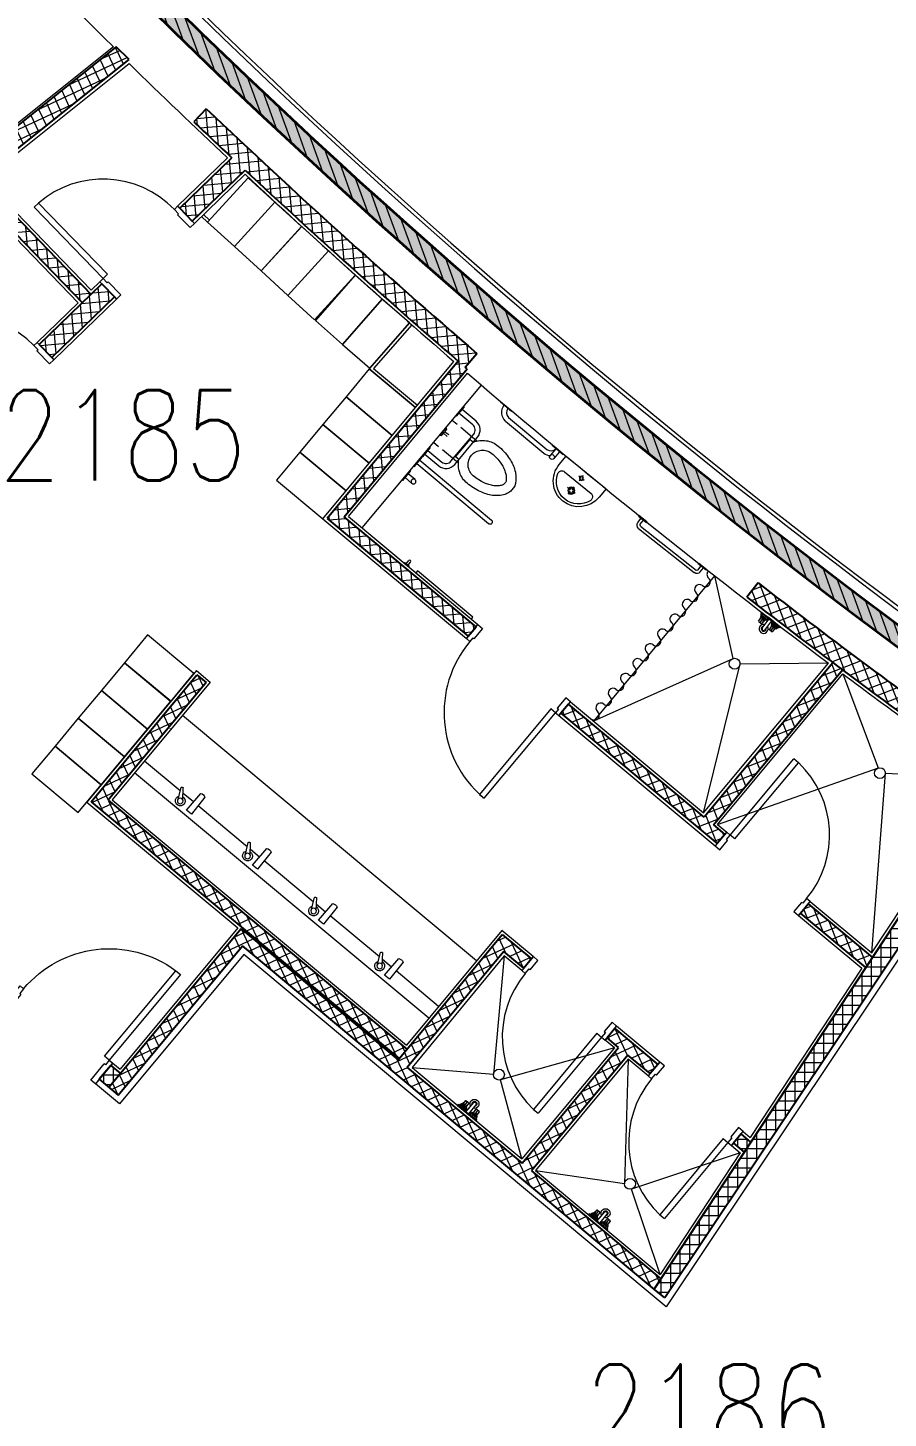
# Model space of a CAD drawing. Header units: inches. Extents: x 342932 to 557958, y 80625 to 242727.
# Drawn here: x 375335 to 382475, y 115124 to 126653 of the extents above; entities that cross this region are included whole.
import ezdxf
from ezdxf.enums import TextEntityAlignment as Align

# ---------------------------------------------------------------- set-up
doc = ezdxf.new("R2010")
doc.units = ezdxf.units.IN
doc.header["$MEASUREMENT"] = 0
for name, color, linetype, lineweight in [('First Floor$0$A-G250-G-Walls-Precast-Concrete', 251, 'Continuous', 35), ('First Floor$0$A-G250-M-Walls-Blockwork', 7, 'Continuous', 25), ('First Floor$0$A-G252-H-Internal-Walls', 251, 'Continuous', 9), ('First Floor$0$A-G262-H-Precast-Panel', 251, 'Continuous', 5), ('First Floor$0$A-G312-M-Wall-Cladding-Panel', 7, 'Continuous', 9), ('First Floor$0$A-G312-M-Wall-Finish-Plaster', 7, 'Continuous', 15), ('First Floor$0$A-G322-M-Door', 251, 'Continuous', 15), ('First Floor$0$A-G44-G-Fittings-Sanitary', 251, 'Continuous', 15), ('First Floor$0$Z-Z001-S-Room-Name-Identification-250', 7, 'Continuous', 15), ('I-FURN-LOCKER', 9, 'Continuous', 15)]:
    doc.layers.add(name, color=color, linetype=linetype, lineweight=lineweight)
doc.styles.add('First Floor$0$Tag-RomanS', font='romans.shx', dxfattribs={"width": 0.8})
pattern_1 = [(95, (361382.11, 239676.52), (-79.072954, -6.917987), []), (185, (361382.11, 239676.52), (6.917987, -79.072954), [])]
pattern_2 = [(291.250004, (361382.11, 239676.52), (73.978123, 28.768524), []), (21.250004, (361382.11, 239676.52), (-28.768524, 73.978123), [])]
pattern_3 = [(90, (361382.11, 239676.52), (-79.375, 7e-15), []), (180, (361382.11, 239676.52), (-7e-15, -79.375), [])]
pattern_4 = [(25, (361382.11, 239676.52), (-33.545325, 71.93818), []), (115, (361382.11, 239676.52), (-71.93818, -33.545325), [])]

# ---------------------------------------------------------------- blocks, each defined once
blk = doc.blocks.new('First Floor$0$Faucet-Top')
blk.add_lwpolyline([(-181, 23), (0, 27), (0, -27), (-181, -23, -0.29963), (-181, 23)], format="xyb")
blk = doc.blocks.new('First Floor$0$d1000-225A')
at = {"layer": 'First Floor$0$A-G322-M-Door'}
for p, q in [((38, 225), (38, 175)), ((38, 175), (50, 175)), ((962, 175), (950, 175)), ((962, 225), (962, 175))]:
    blk.add_line(p, q, dxfattribs=at)
blk.add_lwpolyline([(88, 1149), (38, 1149), (38, 225), (88, 225)], close=True, dxfattribs=at)
for points in [[(38, 225), (0, 225), (0, 0), (50, 0), (50, 175)], [(950, 175), (950, 0), (1000, 0), (1000, 225), (962, 225)]]:
    blk.add_lwpolyline(points, dxfattribs=at)
blk.add_arc((36, 224), 926, 0.0609, 86.7532, dxfattribs=at)
blk = doc.blocks.new('First Floor$0$d1000-150')
at = {"layer": 'First Floor$0$A-G322-M-Door'}
for points in [[(-950, -112), (-962, -112), (-962, -150), (-1000, -150), (-1000, 0), (-950, 0), (-950, -112)], [(-50, -112), (-38, -112), (-38, -150), (0, -150), (0, 0), (-50, 0), (-50, -112)]]:
    blk.add_lwpolyline(points, dxfattribs=at)
blk.add_lwpolyline([(-88, -1074), (-38, -1074), (-38, -150), (-88, -150)], close=True, dxfattribs=at)
blk.add_arc((-38, -150), 924, 180.0034, 269.2476, dxfattribs=at)
blk = doc.blocks.new('First Floor$0$d900-200')
at = {"layer": 'First Floor$0$A-G322-M-Door'}
for p, q in [((38, 200), (38, 1022)), ((88, 1022), (38, 1022)), ((88, 200), (88, 1022)), ((88, 200), (38, 200))]:
    blk.add_line(p, q, dxfattribs=at)
for points in [[(50, 150), (38, 150), (38, 200), (0, 200), (0, 0), (50, 0)], [(850, 150), (850, 0), (900, 0), (900, 200), (862, 200), (862, 150)]]:
    blk.add_lwpolyline(points, close=True, dxfattribs=at)
blk.add_arc((38, 200), 824, 0, 86.5212, dxfattribs=at)
blk = doc.blocks.new('First Floor$0$d900-150')
at = {"layer": 'First Floor$0$A-G322-M-Door'}
for p, q in [((38, 150), (38, 972)), ((88, 972), (38, 972)), ((88, 150), (88, 972)), ((88, 150), (38, 150))]:
    blk.add_line(p, q, dxfattribs=at)
for points in [[(50, 100), (38, 100), (38, 150), (0, 150), (0, 0), (50, 0)], [(850, 100), (850, 0), (900, 0), (900, 150), (862, 150), (862, 100)]]:
    blk.add_lwpolyline(points, close=True, dxfattribs=at)
blk.add_arc((38, 150), 824, 0, 86.5212, dxfattribs=at)
blk = doc.blocks.new('First Floor$0$SHOWER HEADS')
at = {"color": 0}
for p, q in [((-100, -8, 0), (-100, 0, 0)), ((-100, 0, 0), (100, 0, 0)), ((-14, -8, 0), (-100, -8, 0)), ((-89, -19, 0), (-23, -19, 0)), ((-26, -25, 0), (-85, -25, 0)), ((-77, -34, 0), (-73, -72, 0)), ((-70, -34, 0), (-73, -72, 0)), ((-69, -76, 0), (-73, -72, 0)), ((-69, -76, 0), (-44, -76, 0)), ((-61, -76, 0), (-56, -72, 0)), ((-60, -34, 0), (-56, -72, 0)), ((-53, -34, 0), (-56, -72, 0)), ((-52, -76, 0), (-56, -72, 0)), ((-44, -76, 0), (-39, -72, 0)), ((-43, -34, 0), (-39, -72, 0)), ((-36, -34, 0), (-39, -72, 0)), ((-23, -19, 0), (-23, -22, 0)), ((-14, -103, 0), (-14, -5, 0)), ((-14, -5, 0), (-14, -9, 0)), ((-14, -5, 0), (14, -5, 0)), ((-10, -5, 0), (10, -5, 0)), ((14, -103, 0), (14, -5, 0)), ((14, -5, 0), (14, -9, 0)), ((14, -8, 0), (100, -8, 0)), ((23, -19, 0), (23, -22, 0)), ((89, -19, 0), (23, -19, 0)), ((26, -25, 0), (85, -25, 0)), ((36, -34, 0), (39, -72, 0)), ((43, -34, 0), (39, -72, 0)), ((44, -76, 0), (39, -72, 0)), ((69, -76, 0), (44, -76, 0)), ((52, -76, 0), (56, -72, 0)), ((53, -34, 0), (56, -72, 0)), ((60, -34, 0), (56, -72, 0)), ((61, -76, 0), (56, -72, 0)), ((69, -76, 0), (73, -72, 0)), ((70, -34, 0), (73, -72, 0)), ((77, -34, 0), (73, -72, 0)), ((100, -8, 0), (100, 0, 0))]:
    blk.add_line(p, q, dxfattribs=at)
at = {"color": 0, "elevation": 0}
for points in [[(25, 0), (-25, 0), (-25, -5), (25, -5)], [(-83, -25), (-29, -25), (-29, -34), (-83, -34)], [(83, -25), (29, -25), (29, -34), (83, -34)]]:
    blk.add_lwpolyline(points, close=True, dxfattribs=at)
for points in [[(-99, -8), (-99, -9, -0.394056), (-89, -19), (-89, -22, 0.414214), (-87, -25), (-27, -25)], [(99, -8), (99, -9, 0.394056), (89, -19), (89, -22, -0.414214), (87, -25), (27, -25)]]:
    blk.add_lwpolyline(points, format="xyb", dxfattribs=at)
at = {"color": 0}
for centre, radius, start, end in [((0, -99, 0), 37.5, 111.177, 68.8229), ((-26, -22, 0), 2.74, 270, 0), ((-13, -19, 0), 10.3, 93.9711, 180), ((0, -99, 0), 20, 132.6365, 47.3634), ((0, -99, 0), 14, 195.1741, 344.826), ((13, -19, 0), 10.3, 0, 86.0289), ((26, -22, 0), 2.74, 180, 270)]:
    blk.add_arc(centre, radius, start, end, dxfattribs=at)
blk = doc.blocks.new('First Floor$0$soap dispenser')
at = {"layer": 'First Floor$0$A-G44-G-Fittings-Sanitary'}
for p, q in [((-28, -14), (-132, 66)), ((0, 31), (-119, 88))]:
    blk.add_line(p, q, dxfattribs=at)
blk.add_circle((0, 0), 31.3, dxfattribs=at)
for centre, radius, start, end in [((-116, 71), 17.1, 99.4484, 197.6935), ((0, 0), 54.6, 173.7499, 123.392)]:
    blk.add_arc(centre, radius, start, end, dxfattribs=at)
blk = doc.blocks.new('First Floor$0$Grab Bar-Top')
for p, q in [((-20, 79), (-20, 5)), ((20, 79), (20, 5))]:
    blk.add_line(p, q)
blk.add_lwpolyline([(-50, 5), (50, 5), (50, 0), (-50, 0)], close=True)
blk.add_circle((0, 79, 0), 20.1)
blk = doc.blocks.new('First Floor$0$Hand Rail-Top')
blk.add_lwpolyline([(20, 5), (20, 780, 1), (-20, 780), (-20, 5)], format="xyb")
blk.add_lwpolyline([(50, 0), (-50, 0), (-50, 5), (50, 5)], close=True)
blk = doc.blocks.new('First Floor$0$WC1-Top')
for p, q in [((-120, 268), (-120, 94)), ((120, 268), (120, 94)), ((-120, 54), (-120, 0)), ((-11, 54), (-7, 13)), ((7, 13), (11, 54)), ((120, 54), (120, 0))]:
    blk.add_line(p, q)
at = {"elevation": 0}
for points in [[(-94, 251), (-94, 215), (94, 215), (94, 251, 0.136498), (172, 325, 0.136498), (201, 429, 0.031676), (197, 494, 0.031676), (184, 557, 0.038178), (167, 608, 0.038178), (142, 656, 0.053416), (110, 696, 0.053415), (71, 729, 0.073292), (37, 745, 0.0875), (0, 750, 0.07329), (-37, 745, 0.073292), (-71, 729, 0.053415), (-110, 696, 0.026689), (-127, 677, 0.026689), (-142, 656, 0.038178), (-167, 608, 0.038178), (-184, 557, 0.031676), (-197, 494, 0.031676), (-201, 429, 0.136498), (-172, 325, 0.136498), (-94, 251, 0.999995)], [(0, 308, 0.414214), (120, 429, 0.063415), (107, 537, 0.038178), (93, 576, 0.038178), (74, 613, 0.053415), (53, 640, 0.053415), (27, 662, 0.073291), (14, 668, 0.07329), (0, 670, 0.073292), (-14, 668, 0.07329), (-27, 662, 0.053417), (-53, 640, 0.053413), (-74, 613, 0.03818), (-93, 576, 0.038176), (-107, 537, 0.031678), (-117, 483, 0.031674), (-120, 429, 0.414216), (0, 308, -0.000002)]]:
    blk.add_lwpolyline(points, format="xyb", dxfattribs=at)
for points in [[(-241, 5), (-241, 156, -0.198912), (-214, 223, -0.198912), (-147, 250), (147, 250, -0.198912), (214, 223, -0.198912), (241, 156), (241, 5)], [(-201, 5), (-201, 156, -0.198912), (-185, 194, -0.198912), (-147, 210), (147, 210, -0.198912), (185, 194, -0.198912), (201, 156), (201, 5)]]:
    blk.add_lwpolyline(points, format="xyb")
for points in [[(-171, 5), (-271, 5), (-271, 0), (-171, 0)], [(-33, 13), (33, 13), (40, 0), (-40, 0)], [(171, 5), (271, 5), (271, 0), (171, 0)]]:
    blk.add_lwpolyline(points, close=True)
blk = doc.blocks.new('First Floor$0$WB-Top')
for p, q in [((0, 233), (0, 203)), ((-10, 193), (-40, 193)), ((0, 184), (0, 153)), ((40, 193), (10, 193)), ((-6, 61), (-29, 61)), ((0, 89), (0, 66)), ((0, 54), (0, 32)), ((28, 61), (6, 61))]:
    blk.add_line(p, q)
at = {"ltscale": 0.02}
for points in [[(-214, 0), (214, 0), (214, 89, 0.411647), (0, 305, 0.42194), (-214, 89), (-214, 0)], [(-142, 108), (142, 108, 0.239095), (170, 122, 0.159338), (177, 143, 0.07683), (176, 154, 0.326978), (0, 283, 0.326978), (-176, 154, 0.07683), (-177, 143, 0.159338), (-170, 122, 0.239095), (-142, 108)]]:
    blk.add_lwpolyline(points, format="xyb", dxfattribs=at)
for centre, radius in [((0, 193), 28.7), ((0, 193), 20), ((0, 61), 17.2)]:
    blk.add_circle(centre, radius)
blk = doc.blocks.new('First Floor$0$Towel Rail-Grab Bar-Top')
for p, q in [((-581, 6), (-581, 80, 0)), ((-541, 6), (-541, 80, 0)), ((-72, 100, 0), (-488, 100, 0)), ((-72, 60, 0), (-488, 60, 0))]:
    blk.add_line(p, q)
for points in [[(-619, 6), (-501, 6), (-501, 0), (-619, 0)], [(-59, 6), (59, 6), (59, 0), (-59, 0)]]:
    blk.add_lwpolyline(points, close=True)
blk.add_circle((-561, 80, 0), 20.1)
for centre, radius, start, end in [((-482, 1), 99.5, 93.3823, 126.5175), ((-481, 1), 59.6, 95.932, 174.5979), ((-78, 1), 99.5, 3.1797, 86.6177), ((-79, 1), 59.6, 5.4021, 84.068)]:
    blk.add_arc(centre, radius, start, end)
blk = doc.blocks.new('First Floor$0$TOWEL RAILS')
for p, q in [((15, -295, 0), (15, 295, 0)), ((40, -295), (40, 295)), ((50, 330, 0), (94, 330, 0)), ((50, 305, 0), (94, 305, 0)), ((99, 275, 0), (94, 275, 0)), ((50, -305, 0), (94, -305)), ((50, -330, 0), (94, -330, 0)), ((99, -275, 0), (94, -275, 0))]:
    blk.add_line(p, q)
at = {"elevation": 0}
for points in [[(94, 360), (94, 275), (99, 275), (99, 360)], [(94, -360), (94, -275), (99, -275), (99, -360)]]:
    blk.add_lwpolyline(points, close=True, dxfattribs=at)
for centre, radius, start, end in [((50, 295), 35, 90, 180), ((50, 295), 10, 90, 180), ((50, -295), 35, 180, 270), ((50, -295), 10, 180, 270)]:
    blk.add_arc(centre, radius, start, end)
blk = doc.blocks.new('First Floor$0$Mirror 600x600-top')
at = {"layer": 'First Floor$0$A-G44-G-Fittings-Sanitary'}
blk.add_lwpolyline([(-300, 0), (300, 0), (300, 20), (-300, 20)], close=True, dxfattribs=at)
blk = doc.blocks.new('First Floor$0$Towel Hook-Top')
at = {"layer": 'First Floor$0$A-G44-G-Fittings-Sanitary'}
for p, q in [((-10, 5), (-10, 40)), ((10, 5), (10, 40))]:
    blk.add_line(p, q, dxfattribs=at)
blk.add_lwpolyline([(22, 5), (-22, 5, 0.413426), (-25, 2), (-25, 0), (25, 0), (25, 2, 0.415001)], format="xyb", close=True, dxfattribs=at)
blk.add_arc((0, 40), 10, 0, 180, dxfattribs=at)
blk = doc.blocks.new('First Floor$0$tag-roomname')
at = {"lineweight": 18, "ltscale": 0.01, "style": 'First Floor$0$Tag-RomanS', "width": 0.8}
blk.add_attdef('ROOM_NO_2', text='', height=3, dxfattribs=at).set_placement((0, 1.612), align=Align.MIDDLE_CENTER)
at = {"linetype": 'ByBlock', "lineweight": 15, "ltscale": 0.01, "style": 'First Floor$0$Tag-RomanS', "width": 0.8, "flags": 1}
for tag, p in [('ROOM_NAME_1', (0, -2.288)), ('ROOM_NAME_2', (0, -5.744))]:
    blk.add_attdef(tag, text='', height=2.5, dxfattribs=at).set_placement(p, align=Align.MIDDLE_CENTER)
blk = doc.blocks.new('STO-1')
at = {"layer": 'I-FURN-LOCKER'}
blk.add_lwpolyline([(250, -150), (250, 150), (-250, 150), (-250, -150)], close=True, dxfattribs=at)

msp = doc.modelspace()

# ---------------------------------------------------------------- hatches: boundary and pattern name
at = {"layer": 'First Floor$0$A-G252-H-Internal-Walls'}
h = msp.add_hatch(dxfattribs=at)
h.set_pattern_fill('NET', color=256, scale=25, angle=25, style=0)
h.set_pattern_definition(pattern_4)
h.paths.add_polyline_path([(376177.1, 126389.2), (376069, 126494.9), (371776.9, 123072.1), (372071.4, 122768.3), (371972.4, 122689.4), (372066, 122572.1), (372176.3, 122660.1), (373174.1, 121630.6), (373918.7, 122352.3), (373814.3, 122460), (373177.4, 121842.7), (371999.6, 123057.8)])
h = msp.add_hatch(dxfattribs=at)
h.set_pattern_fill('ANSI37', color=256, scale=25, style=0)
h.set_pattern_definition([(95.1891, (375544.24, 111844.24), (-79.0497, -7.1789), []), (185.1891, (375544.24, 111844.24), (7.1789, -79.0497), [])])
h.paths.add_polyline_path([(379054.5, 121686), (377959.8, 122598.4), (378981.6, 123824.4), (378964.2, 123839.3), (379062, 123953.1, -0.0127034), (376816.1, 125982.2), (376712.7, 125873.5, 0.001818), (377028.6, 125575.4), (376596.1, 125156.2), (376700.5, 125048.5), (377138.3, 125472.9, 0.0099337), (378905.8, 123889.6), (377819, 122585.6), (378990.4, 121609.2)])
h = msp.add_hatch(dxfattribs=at)
h.set_pattern_fill('ANSI37', color=256, scale=25, angle=50, style=0)
h.set_pattern_definition(pattern_1)
h.paths.add_polyline_path([(374934.3, 125398.1), (374855.7, 125335.5), (375788.3, 124373.3), (375860.1, 124442.9)])
h = msp.add_hatch(dxfattribs=at)
h.set_pattern_fill('ANSI37', color=256, scale=25, angle=50, style=0)
h.set_pattern_definition(pattern_1)
h.paths.add_polyline_path([(376054.2, 124422.1), (375949.8, 124529.8), (375430, 124026), (375534.4, 123918.3)])
h = msp.add_hatch(dxfattribs=at)
h.set_pattern_fill('ANSI37', color=256, scale=25, angle=-113.75, style=0)
h.set_pattern_definition(pattern_2)
h.paths.add_polyline_path([(383034.9, 120640.6), (383122.6, 120762.8, -0.0090869), (381394.5, 122051), (381302.7, 121932.5, 0.0090151)])
h = msp.add_hatch(dxfattribs=at)
h.set_pattern_fill('NET', color=256, scale=25, angle=25, style=0)
h.set_pattern_definition([(25, (361386.88, 239682.24), (-33.545325, 71.93818), []), (115, (361386.88, 239682.24), (-71.93818, -33.545325), [])])
h.paths.add_polyline_path([(376001.5, 120248.9), (376814.4, 121224.2), (376737.6, 121288.2), (375860.7, 120236.1), (378415.6, 118106.6), (378479.6, 118183.4)])
h = msp.add_hatch(dxfattribs=at)
h.set_pattern_fill('ANSI37', color=256, scale=25, angle=-113.75, style=0)
h.set_pattern_definition(pattern_2)
h.paths.add_polyline_path([(382095.7, 121329, -0.0004177), (382015.6, 121389.1), (380947.8, 120107.9), (379822.6, 121045.8), (379758.6, 120968.9), (381055.1, 119888.3), (381119.2, 119965.1), (381024.6, 120043.9)])
h = msp.add_hatch(dxfattribs=at)
h.set_pattern_fill('ANSI37', color=256, scale=25, angle=45, style=0)
h.set_pattern_definition(pattern_3)
h.paths.add_polyline_path([(383446, 120348.1), (383324.6, 120433.9), (380532.6, 116195.7), (380621.7, 116121.4)])
h = msp.add_hatch(dxfattribs=at)
h.set_pattern_fill('ANSI37', color=256, scale=25, angle=-113.75, style=0)
h.set_pattern_definition(pattern_2)
h.paths.add_polyline_path([(381810.8, 119389.2), (381746.7, 119312.3), (382292.2, 118857.7), (382347.6, 118941.7)])
h = msp.add_hatch(dxfattribs=at)
h.set_pattern_fill('NET', color=256, scale=25, angle=25, style=0)
h.set_pattern_definition(pattern_4)
h.paths.add_polyline_path([(378484.5, 118033), (379284.8, 118993.2), (379450, 118855.5), (379514, 118932.3), (379272, 119134), (378407.7, 118097), (377105, 119182.7), (376008.6, 117867.2), (376085.4, 117803.2), (377117.8, 119041.9), (380532.6, 116195.7), (380588.2, 116280.1), (379514, 117175.3), (380314.1, 118135.2), (380498.5, 117981.6), (380562.5, 118058.4), (380205.4, 118356.1), (380141.3, 118279.3), (380237.3, 118199.3), (379437, 117239.1)])
h = msp.add_hatch(dxfattribs=at)
h.set_pattern_fill('ANSI37', color=256, scale=25, angle=45, style=0)
h.set_pattern_definition([(90, (361362.08, 239652.49), (-79.375, 7e-15), []), (180, (361362.08, 239652.49), (-7e-15, -79.375), [])])
h.paths.add_polyline_path([(376104.6, 117982.5), (376024, 118049.7), (375927.9, 117934.5), (376008.6, 117867.2)])
h = msp.add_hatch(dxfattribs=at)
h.set_pattern_fill('ANSI37', color=256, scale=25, angle=45, style=0)
h.set_pattern_definition(pattern_3)
h.paths.add_polyline_path([(381335.3, 117414.3), (381253.9, 117482.1), (381189.9, 117405.3), (381280, 117330.2)])
at = {"layer": 'First Floor$0$A-G262-H-Precast-Panel'}
h = msp.add_hatch(dxfattribs=at)
h.set_pattern_fill('AR-CONC', color=256, scale=2, style=0)
h.set_pattern_definition([(50, (361382.1, 239676.52), (364.36934, -31.8782), [38.1, -419.1]), (355, (361382.1, 239676.52), (-70.4857, 382.1133), [30.48, -335.28]), (100.451, (361412.48, 239673.87), (293.885, 350.2334), [32.38, -356.18]), (46.1842, (361382.1, 239778.1), (542.158, -84.0847), [57.15, -628.65]), (96.6356, (361427.3, 239771.1), (474.8085, 494.851), [48.57, -534.27]), (351.184, (361382.1, 239778.1), (474.8092, 494.8502), [45.72, -502.92]), (21, (361432.9, 239752.72), (303.22976, -204.531), [38.1, -419.1]), (326, (361432.9, 239752.72), (123.604, 368.3759), [30.48, -335.28]), (71.4514, (361458.2, 239735.68), (426.833, 163.8457), [32.38, -356.18]), (37.5, (361382.11, 239676.52), (6.1772, 169.11008), [0, -331.216, 0, -340.36, 0, -336.55]), (7.5, (361382.11, 239676.52), (133.63933, 200.36115), [0, -194.056, 0, -323.596, 0, -128.27]), (327.5, (361268.83, 239676.52), (271.18119, -11.45749), [0, -127, 0, -396.24, 0, -525.78]), (317.5, (361218.03, 239676.52), (296.25836, 50.853), [0, -165.1, 0, -263.144, 0, -373.38])])
h.paths.add_polyline_path([(371415.3, 132536.1), (369792.3, 131241.8), (369995, 130987.7), (370112.2, 131081.2), (370003.1, 131218.1), (371391.1, 132324.9, 0.0692163), (383213.5, 121035.7), (383301.1, 121157.4, -0.069855)])
h = msp.add_hatch(dxfattribs=at)
h.set_pattern_fill('AR-CONC', color=256, style=0)
h.set_pattern_definition([(50, (361382.11, 239676.52), (182.18467, -15.93909), [19.05, -209.55]), (355, (361382.11, 239676.52), (-35.24283, 191.05664), [15.24, -167.64]), (100.451, (361397.3, 239675.2), (146.9425, 175.1167), [16.19, -178.09]), (46.1842, (361382.11, 239727.32), (271.07904, -42.04233), [28.575, -314.325]), (96.6356, (361404.7, 239723.82), (237.40423, 247.42556), [24.285, -267.135]), (351.184, (361382.1, 239727.32), (237.4046, 247.4251), [22.86, -251.46]), (21, (361407.51, 239714.62), (151.61488, -102.26552), [19.05, -209.55]), (326, (361407.51, 239714.62), (61.80203, 184.18797), [15.24, -167.64]), (71.4514, (361420.15, 239706.1), (213.4165, 81.92286), [16.19, -178.09]), (37.5, (361382.114, 239676.52), (3.088603, 84.55504), [0, -165.608, 0, -170.18, 0, -168.275]), (7.5, (361382.11, 239676.52), (66.81966, 100.180575), [0, -97.028, 0, -161.798, 0, -64.135]), (327.5, (361325.47, 239676.52), (135.590595, -5.728744), [0, -63.5, 0, -198.12, 0, -262.89]), (317.5, (361300.07, 239676.52), (148.12918, 25.42649), [0, -82.55, 0, -131.572, 0, -186.69])])
h.paths.add_polyline_path([(371508.6, 132418.1), (371391.1, 132324.9, 0.0692502), (383217.9, 121032.7), (383301.1, 121157.4, -0.0692163)])
h = msp.add_hatch(dxfattribs=at)
h.set_pattern_fill('ANSI31', color=256, scale=25, angle=65, style=0)
h.set_pattern_definition([(110, (361382.11, 239676.52), (-74.5881, -27.14785), [])])
h.paths.add_polyline_path([(371508.6, 132418.1), (371391.1, 132324.9, 0.0692163), (383213.5, 121035.7), (383301.1, 121157.4, -0.0692163)])

# ---------------------------------------------------------------- linework, layer by layer
at = {"layer": 'First Floor$0$A-G250-G-Walls-Precast-Concrete'}
for centre, radius, start, end in [((417882.1, 169176.5), 59175, 218.256803, 234.240424), ((417874.9, 169169.9), 59315.3, 218.401818, 234.247487)]:
    msp.add_arc(centre, radius, start, end, dxfattribs=at)
at = {"layer": 'First Floor$0$A-G250-M-Walls-Blockwork'}
for p, q in [((376069, 126494.9), (371776.9, 123072.1, 0)), ((376177.1, 126389.2, 0), (376069, 126494.9)), ((371999.6, 123057.8, 0), (376177.1, 126389.2, 0)), ((376816.1, 125982.2, 0), (376712.7, 125873.5)), ((376596.1, 125156.2), (377028.6, 125575.4)), ((376700.5, 125048.5), (377138.3, 125472.9)), ((374855.7, 125335.5), (375788.3, 124373.3)), ((374934.3, 125398.1), (375860.1, 124442.9)), ((376596.1, 125156.2), (376700.5, 125048.5, 0)), ((375430, 124026), (375949.8, 124529.8)), ((375949.8, 124529.8), (376054.2, 124422.1, 0)), ((375534.4, 123918.3), (376054.2, 124422.1)), ((375430, 124026), (375534.4, 123918.3)), ((378964.2, 123839.3), (379062, 123953.1)), ((378905.8, 123889.6), (377819, 122585.6, 0)), ((377959.8, 122598.4, 0), (378981.6, 123824.4)), ((378981.6, 123824.4), (378964.2, 123839.3)), ((377819, 122585.6, 0), (378990.4, 121609.2, 0)), ((379054.5, 121686, 0), (377959.8, 122598.4, 0)), ((381394.5, 122051), (381302.7, 121932.5)), ((378990.4, 121609.2, 0), (379054.5, 121686, 0)), ((375860.7, 120236.1, 0), (376737.6, 121288.2, 0)), ((376737.6, 121288.2, 0), (376814.4, 121224.2, 0)), ((382015.1, 121388.5), (380947.8, 120107.9)), ((381024.6, 120043.9), (382095.7, 121329)), ((376814.4, 121224.2, 0), (376001.5, 120248.9, 0)), ((379822.6, 121045.8, 0), (379758.6, 120968.9, 0)), ((379758.6, 120968.9, 0), (381055.1, 119888.3, 0)), ((380947.8, 120107.9, 0), (379822.6, 121045.8, 0)), ((380532.3, 116195.2, 0), (383324.6, 120433.9, 0)), ((376001.5, 120248.9, 0), (378479.6, 118183.4, 0)), ((383445.9, 120348), (380621.7, 116121.4)), ((375860.7, 120236.1, 0), (378415.6, 118106.6, 0)), ((381024.6, 120043.9, 0), (381119.2, 119965.1, 0)), ((381119.2, 119965.1, 0), (381055.2, 119888.3, 0)), ((381746.7, 119312.3, 0), (381810.8, 119389.2, 0)), ((381810.8, 119389.2, 0), (382343.7, 118944.9, 0)), ((382288.3, 118860.9, 0), (381746.7, 119312.3, 0)), ((377105, 119182.7, 0), (376008.6, 117867.2, 0)), ((377105, 119182.7, 0), (378407.7, 118097, 0)), ((378407.7, 118097, 0), (379272, 119134, 0)), ((379272, 119134, 0), (379514, 118932.3, 0)), ((376085.4, 117803.2, 0), (377117.8, 119041.9, 0)), ((380536.5, 116192.5), (377117.8, 119041.9, 0)), ((379284.8, 118993.2, 0), (378484.5, 118033, 0)), ((379450, 118855.5, 0), (379284.8, 118993.2, 0)), ((379514, 118932.3, 0), (379450, 118855.5, 0)), ((380205.4, 118356.1, 0), (380141.3, 118279.3, 0)), ((380205.4, 118356.1, 0), (380562.5, 118058.4, 0)), ((379437, 117239.1, 0), (380237.3, 118199.3, 0)), ((380237.3, 118199.3, 0), (380141.3, 118279.3, 0)), ((380314.1, 118135.2, 0), (379514, 117175.3, 0)), ((380498.5, 117981.6, 0), (380314.1, 118135.2, 0)), ((380562.5, 118058.4, 0), (380498.5, 117981.6, 0)), ((376024, 118049.7, 0), (375927.9, 117934.5, 0)), ((376024, 118049.7, 0), (376104.6, 117982.5, 0)), ((378484.5, 118033, 0), (379437, 117239.1, 0)), ((375927.9, 117934.5, 0), (376085.4, 117803.2, 0)), ((381253.9, 117482.1, 0), (381189.9, 117405.3, 0)), ((381335.3, 117414.3, 0), (381253.9, 117482.1, 0)), ((381189.9, 117405.3, 0), (381280, 117330.2, 0)), ((379514, 117175.3, 0), (380588.2, 116280.1, 0)), ((380621.7, 116121.4), (380536.5, 116192.5, 0))]:
    msp.add_line(p, q, dxfattribs=at)
for centre, radius, start, end in [((417864.9, 169158.4), 59575, 226.44688, 229.358133), ((417864.9, 169158.4), 59725, 226.446879, 226.863533), ((417864.9, 169158.4), 59725, 227.007608, 229.284174), ((417698.3, 168945.6), 59304.8, 232.254453, 234.33696), ((417991.7, 169316.6), 59927.7, 232.249775, 234.315828)]:
    msp.add_arc(centre, radius, start, end, dxfattribs=at)
at = {"layer": 'First Floor$0$A-G312-M-Wall-Cladding-Panel'}
for radius, start, end in [(59050, 218.134848, 234.11199), (59080, 218.164164, 234.142101)]:
    msp.add_arc((417882.1, 169176.5, 0), radius, start, end, dxfattribs=at)
at = {"layer": 'First Floor$0$A-G312-M-Wall-Finish-Plaster'}
for p, q in [((376045.6, 126495.4), (371746.8, 123067.2, 0)), ((374971.4, 125395.7), (376175.4, 126355.9)), ((376578.7, 125174.2), (376992.4, 125575.1)), ((376717.9, 125030.6), (377138.7, 125438.4)), ((374971.4, 125395.7), (375860.7, 124478.2)), ((374853.5, 125301.8), (375752.9, 124373.8)), ((376596.1, 125156.2), (376578.7, 125174.2)), ((376700.5, 125048.5), (376717.9, 125030.6)), ((375860.7, 124478.2), (375932.4, 124547.8)), ((375949.8, 124529.8), (375932.4, 124547.8)), ((375551.8, 123900.3, 0), (376071.6, 124404.2, 0)), ((376054.2, 124422.1), (376071.6, 124404.2, 0)), ((375412.6, 124043.9), (375752.9, 124373.8)), ((378502.6, 124206.5, 0), (378168, 123824.4, 0)), ((378521.4, 124190, 0), (378203.6, 123827.2, 0)), ((375430, 124026), (375412.6, 124043.9)), ((375534.4, 123918.3), (375551.8, 123900.3, 0)), ((377783.7, 122582.4, 0), (378870.8, 123886.7)), ((378168, 123824.4, 0), (378552, 123504.2, 0)), ((378203.6, 123827.2, 0), (378568, 123523.4, 0)), ((377995, 122601.6, 0), (378984.6, 123788.9)), ((377783.7, 122582.4, 0), (378974.4, 121590, 0)), ((377995, 122601.6, 0), (379070.5, 121705.2, 0)), ((384668.8, 122087.2, 0), (380632.5, 116047.4, 0)), ((379054.5, 121686, 0), (379070.5, 121705.2, 0)), ((378990.4, 121609.2, 0), (378974.4, 121590, 0)), ((376734.4, 121323.4, 0), (375825.4, 120232.9, 0)), ((376734.4, 121323.4, 0), (376849.6, 121227.4, 0)), ((380943.3, 120144.3, 0), (381978.1, 121385.8)), ((381058.4, 120048.3, 0), (382098.2, 121295.9)), ((376849.6, 121227.4, 0), (376036.7, 120252.1, 0)), ((379822.6, 121045.8, 0), (379838.6, 121065, 0)), ((379838.6, 121065, 0), (380943.3, 120144.3, 0)), ((379758.6, 120968.9, 0), (379742.6, 120949.7, 0)), ((379742.6, 120949.7, 0), (381039.1, 119869.1, 0)), ((382338, 118981.7, 0), (383290.4, 120427.5)), ((376036.7, 120252.1, 0), (378476.4, 118218.6, 0)), ((375825.4, 120232.9, 0), (377077.8, 119189.1, 0)), ((381058.4, 120048.3, 0), (381135.2, 119984.3, 0)), ((381119.2, 119965.1, 0), (381135.2, 119984.3, 0)), ((381055.2, 119888.3, 0), (381039.1, 119869.1, 0)), ((381810.8, 119389.2, 0), (381826.5, 119408.1, 0)), ((381826.5, 119408.1, 0), (382338, 118981.7, 0)), ((381746.7, 119312.3, 0), (381730.5, 119292.9, 0)), ((381730.5, 119292.9, 0), (382255, 118855.7, 0)), ((377077.8, 119189.1, 0), (376101.4, 118017.7, 0)), ((379268.8, 119169.2, 0), (378476.4, 118218.6, 0)), ((379530, 118951.5, 0), (379268.8, 119169.2, 0)), ((377127.8, 118968.5, 0), (376095.3, 117729.8, 0)), ((380632.5, 116047.4, 0), (377127.8, 118968.5, 0)), ((379288, 118958, 0), (378523.5, 118033, 0)), ((379434, 118836.3, 0), (379288, 118958, 0)), ((379514, 118932.3, 0), (379530, 118951.5, 0)), ((379450, 118855.5, 0), (379434, 118836.3, 0)), ((382255, 118855.7, 0), (381329.8, 117451.4, 0)), ((380205.4, 118356.1, 0), (380221.4, 118375.3, 0)), ((380578.5, 118077.6, 0), (380221.4, 118375.3, 0)), ((380202.1, 118196, 0), (379433.8, 117274.2, 0)), ((380141.3, 118279.3, 0), (380125.3, 118260.1, 0)), ((380202.1, 118196, 0), (380125.3, 118260.1, 0)), ((376024, 118049.7, 0), (376040, 118068.9, 0)), ((376040, 118068.9, 0), (376101.4, 118017.7, 0)), ((380317.3, 118100, 0), (379549.3, 117178.5, 0)), ((380482.5, 117962.4, 0), (380317.3, 118100, 0)), ((380562.5, 118058.4, 0), (380578.5, 118077.6, 0)), ((378523.5, 118033, 0), (379433.8, 117274.2, 0)), ((380498.5, 117981.6, 0), (380482.5, 117962.4, 0)), ((375927.9, 117934.5, 0), (375895.9, 117896.1, 0)), ((376095.3, 117729.8, 0), (375895.9, 117896.1, 0)), ((381253.9, 117482.1, 0), (381269.9, 117501.4, 0)), ((381269.9, 117501.4, 0), (381329.8, 117451.4, 0)), ((381189.9, 117405.3, 0), (381173.9, 117386.1, 0)), ((381173.9, 117386.1, 0), (381246.8, 117325.3, 0)), ((381246.8, 117325.3, 0), (380582.7, 116317.2, 0)), ((379549.3, 117178.5, 0), (380582.7, 116317.2, 0))]:
    msp.add_line(p, q, dxfattribs=at)
for centre, radius, start, end in [((418409.3, 169658.1), 60478.9, 218.868783, 225.535257), ((417864.9, 169158.4), 59750, 225.754706, 226.838377), ((417864.9, 169158.4), 59750, 227.030396, 229.260576), ((417895.3, 169192.7), 59795.9, 229.403683, 233.082519), ((417991.7, 169316.6), 59952.7, 233.223396, 234.633046)]:
    msp.add_arc(centre, radius, start, end, dxfattribs=at)
at = {"layer": 'First Floor$0$A-G44-G-Fittings-Sanitary'}
for p, q in [((378110.2, 122505.6, 0), (379100.8, 123689.5, 0)), ((381034.5, 122109.5), (380030.8, 120905.3, 0)), ((381034.5, 122109.5), (381186.4, 121423, 0)), ((380030.8, 120905.3, 0), (381186.8, 121423.2, 0)), ((380943.3, 120144.3, 0), (381244.9, 121378.9, 0)), ((381978.1, 121385.8), (381244.7, 121375.7, 0)), ((382098.2, 121295.9), (382392.3, 120516, 0)), ((379058.8, 118917.3, 0), (376619.1, 120950.8, 0)), ((376516.1, 120841.4, 0), (376515.4, 120842, 0)), ((378661.9, 118441.1, 0), (376222.1, 120474.6, 0)), ((376600, 120325.8, 0), (376303.9, 120572.6, 0)), ((381058.4, 120048.3, 0), (382392.7, 120516.2, 0)), ((382338, 118981.7, 0), (382450.9, 120471.8, 0)), ((383290.4, 120427.5), (382450.7, 120468.7, 0)), ((376710.1, 120234.1, 0), (376624.4, 120305.5, 0)), ((377156.4, 119862.1, 0), (376748, 120202.4, 0)), ((377257.8, 119777.5, 0), (377182.3, 119840.5, 0)), ((377704.4, 119405.3, 0), (377295.7, 119745.9, 0)), ((377805.6, 119321, 0), (377730.4, 119383.6, 0)), ((378252.3, 118948.6, 0), (377843.6, 119289.3, 0)), ((378353.3, 118864.4, 0), (378278.5, 118926.8, 0)), ((379288, 118958, 0), (379199.1, 117974.7, 0)), ((378743.6, 118539.1, 0), (378391.3, 118832.7, 0)), ((380202.1, 118196, 0), (379257.3, 117930.4, 0)), ((380317.3, 118100, 0), (380286.8, 117068.3, 0)), ((378523.5, 118033, 0), (379199.3, 117977.9, 0)), ((379433.8, 117274.2, 0), (379257.7, 117930.5, 0)), ((381246.8, 117325.3, 0), (380344.9, 117024, 0)), ((379549.3, 117178.5, 0), (380287, 117071.4, 0)), ((380582.7, 116317.2, 0), (380345.3, 117024.1, 0))]:
    msp.add_line(p, q, dxfattribs=at)
at = {"layer": 'First Floor$0$A-G44-G-Fittings-Sanitary', "elevation": 0}
for points in [[(380933.6, 122027.5, 1), (380984.8, 122088.9)], [(380983.6, 122149.4, 0.4563441), (380984.8, 122088.9)], [(380933.6, 122027.5, 1), (380882.4, 121966)], [(380831.2, 121904.6, 1), (380779.9, 121843.1)], [(380831.2, 121904.6, 1), (380882.4, 121966)], [(380728.7, 121781.7, 1), (380677.5, 121720.2)], [(380728.7, 121781.7, 1), (380779.9, 121843.1)], [(380626.3, 121658.8, 1), (380575.1, 121597.3)], [(380626.3, 121658.8, 1), (380677.5, 121720.2)], [(380523.8, 121535.9, 1), (380472.6, 121474.4)], [(380523.8, 121535.9, 1), (380575.1, 121597.3)], [(380421.4, 121413, 1), (380370.2, 121351.5)], [(380421.4, 121413, 1), (380472.6, 121474.4)], [(380319, 121290, 1), (380267.7, 121228.6)], [(380319, 121290, 1), (380370.2, 121351.5)], [(380216.5, 121167.1, 1), (380165.3, 121105.7)], [(380216.5, 121167.1, 1), (380267.7, 121228.6)], [(380114.1, 121044.2, 1), (380062.9, 120982.8)], [(380114.1, 121044.2, 1), (380165.3, 121105.7)], [(380011.6, 120921.3, 1), (380062.9, 120982.8)], [(380011.6, 120921.3, 0.0000941), (380011.6, 120921.3)]]:
    msp.add_lwpolyline(points, format="xyb", dxfattribs=at)
at = {"layer": 'First Floor$0$A-G44-G-Fittings-Sanitary'}
for centre in [(381199.8, 121379.9, 0), (382405.7, 120472.9, 0), (379244.3, 117973.7, 0), (380332, 117067.3, 0)]:
    msp.add_circle(centre, 45.2, dxfattribs=at)
at = {"layer": 'I-FURN-LOCKER'}
for p, q in [((376776.5, 125087.4), (376827.6, 125040.8)), ((376794.5, 125104.8), (376844.4, 125059.3))]:
    msp.add_line(p, q, dxfattribs=at)

# ---------------------------------------------------------------- block references
at = {"layer": 'First Floor$0$A-G322-M-Door'}
for name, p, rotation in [('First Floor$0$d900-200', (376071.7, 124404.2, 0), 44.10506332250758), ('First Floor$0$d900-200', (374905.5, 123273.9, 0), 44.10506332250758), ('First Floor$0$d1000-150', (379838.6, 121065, 0), 320.1890264116545), ('First Floor$0$d900-150', (381039.2, 119869.1, 0), 320.1890819452153), ('First Floor$0$d900-150', (380221.4, 118375.3, 0), 140.1890819452094), ('First Floor$0$d900-150', (381269.9, 117501.4, 0), 140.1890819452094)]:
    msp.add_blockref(name, p, dxfattribs=dict(at, rotation=rotation))
at = {"layer": 'First Floor$0$A-G322-M-Door', "xscale": -1, "rotation": 320.1879262910633}
msp.add_blockref('First Floor$0$d1000-225A', (375895.9, 117896.1, 0), dxfattribs=at)
at = {"layer": 'First Floor$0$A-G44-G-Fittings-Sanitary', "xscale": -1}
for name, p, rotation in [('First Floor$0$WC1-Top', (378780, 123306.2, 0), 230.0818529463304), ('First Floor$0$Hand Rail-Top', (378571.5, 123057, 0), 230.0818529463304), ('First Floor$0$WB-Top', (379967.6, 122965.1), 140.6219615615495), ('First Floor$0$Grab Bar-Top', (378475.2, 122941.9, 0), 230.0818529463304), ('First Floor$0$TOWEL RAILS', (380625, 122307.1, 0), 231.5180802218932), ('First Floor$0$SHOWER HEADS', (378978.2, 117654.4, 0), 140.1890844452508), ('First Floor$0$SHOWER HEADS', (380065.8, 116748, 0), 140.1890844452508)]:
    msp.add_blockref(name, p, dxfattribs=dict(at, rotation=rotation))
at = {"layer": 'First Floor$0$A-G44-G-Fittings-Sanitary'}
for name, p, rotation in [('First Floor$0$Towel Rail-Grab Bar-Top', (379306.7, 123515), 140.0660580273642), ('First Floor$0$Towel Hook-Top', (378478.6, 122198.5, 0), 320.1892348067219), ('First Floor$0$Mirror 600x600-top', (378785.9, 121942.4, 0), 320.1892348067219), ('First Floor$0$SHOWER HEADS', (381501.2, 121747.9, 0), 322.5091413219156), ('First Floor$0$Faucet-Top', (376671.7, 120149.4), 230.1890853757314), ('First Floor$0$Faucet-Top', (377219.8, 119693.4), 230.1890853757314), ('First Floor$0$Faucet-Top', (377768, 119237.2), 230.1890853757314), ('First Floor$0$Faucet-Top', (378316.1, 118781.1), 230.1890853757314)]:
    msp.add_blockref(name, p, dxfattribs=dict(at, rotation=rotation))
at = {"layer": 'First Floor$0$A-G44-G-Fittings-Sanitary', "xscale": -0.75, "yscale": 0.75, "zscale": 0.75, "rotation": 50.18909770322138}
for p in [(376600.5, 120242.3, 0), (377158.8, 119786.2, 0), (377707, 119330.1, 0), (378255.1, 118874, 0)]:
    msp.add_blockref('First Floor$0$soap dispenser', p, dxfattribs=at)
at = {"layer": 'First Floor$0$Z-Z001-S-Room-Name-Identification-250'}
ref = msp.add_blockref('First Floor$0$tag-roomname', (376123.3, 122870.9, 0), dxfattribs=dict(at, xscale=250, yscale=250, zscale=250))
ref.add_attrib('ROOM_NO_2', '2185', dxfattribs={"layer": '0', "lineweight": 18, "ltscale": 0.01, "height": 750, "style": 'First Floor$0$Tag-RomanS', "width": 0.8}).set_placement((376123.3, 123273.9, 0), align=Align.MIDDLE_CENTER)
ref = msp.add_blockref('First Floor$0$tag-roomname', (380982.2, 114791.8, 0), dxfattribs=dict(at, xscale=250, yscale=250, zscale=250))
ref.add_attrib('ROOM_NO_2', '2186', dxfattribs={"layer": '0', "lineweight": 18, "ltscale": 0.01, "height": 750, "style": 'First Floor$0$Tag-RomanS', "width": 0.8}).set_placement((380982.2, 115194.7, 0), align=Align.MIDDLE_CENTER)
at = {"layer": 'I-FURN-LOCKER'}
for p, rotation in [((377106.8, 125124.5), 227.6421348811419), ((377328.5, 124922.4), 227.6421348811419), ((377550.2, 124720.2), 227.6421348811419), ((377771.9, 124518.1), 227.6421348811419), ((377999.3, 124314.9), 228.792864235771), ((378225, 124117.2), 228.792864235771), ((378264, 123549.1, 0), 140.1900112270938), ((378071.9, 123318.6, 0), 140.1900112270938), ((377879.8, 123088.2, 0), 140.1900112270938), ((377687.7, 122857.7, 0), 140.1900112270938), ((376425.7, 121343.6, 0), 140.1900112270938), ((376233.7, 121113.2, 0), 140.1900112270938), ((376041.6, 120882.7, 0), 140.1900112270938), ((375849.5, 120652.3, 0), 140.1900112270938), ((375657.4, 120421.8, 0), 140.1900112270938)]:
    msp.add_blockref('STO-1', p, dxfattribs=dict(at, rotation=rotation))

doc.saveas('drawing.dxf')
